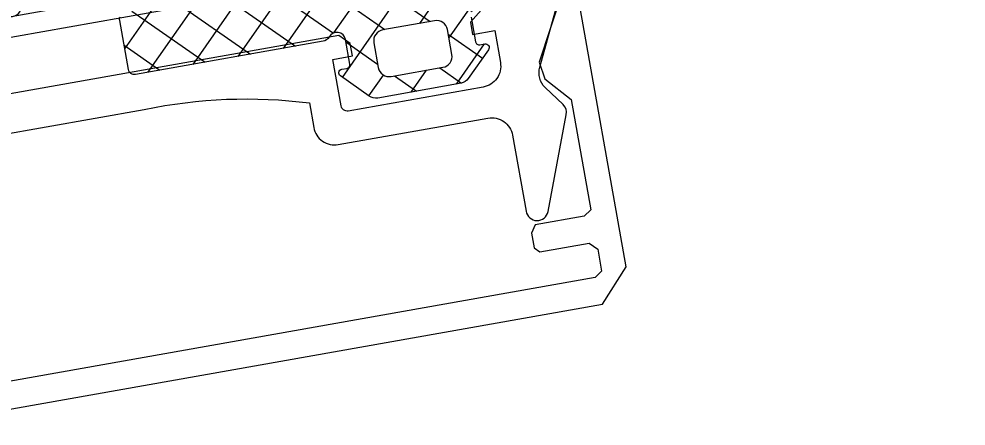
# Model space of a CAD drawing. Header units: millimetres. Extents: x 0 to 627661, y -95767 to 300888.
# Drawn here: x 508915.04 to 508961.38, y 25926.86 to 25946.78 of the extents above; entities that cross this region are included whole.
import ezdxf
from ezdxf.enums import TextEntityAlignment as Align

# ---------------------------------------------------------------- set-up
doc = ezdxf.new("R2018")
doc.units = ezdxf.units.MM
for name, color, linetype, lineweight in [('АР_Маркер экспликации', 239, 'Continuous', 13), ('АР_Номер помещения', 250, 'Continuous', 9), ('АР_Перегородки витражные', 152, 'Continuous', 13), ('АР_Размеры дверей', 15, 'Continuous', 0), ('АР_Сущ Несущая стена', 250, 'Continuous', 50)]:
    doc.layers.add(name, color=color, linetype=linetype, lineweight=lineweight)
doc.layers.add('АР_Названия помещений', color=124, linetype='Continuous', lineweight=5, plot=False)
doc.layers.add('АР_Помещения_площадь', color=19, linetype='Continuous', lineweight=9, plot=False)
doc.layers.get('АР_Размеры дверей').off()
doc.styles.add('ISOCPEUR', font='', dxfattribs={"height": 250})
doc.styles.get("Standard").update_dxf_attribs({"font": 'GOST.TTF'})
doc.styles.get('ISOCPEUR').set_extended_font_data('ISOCPEUR', italic=True)

# ---------------------------------------------------------------- blocks, each defined once
blk = doc.blocks.new('*U236')
at = {"color": 7, "style": 'ISOCPEUR', "width": 0.7, "flags": 1}
blk.add_attdef('КАТЕГОРИЯ', (-499.1655280450395, -2092.186355050572), '', height=250, dxfattribs=at)
at = {"layer": 'АР_Номер помещения', "color": 7, "style": 'ISOCPEUR', "width": 0.7}
blk.add_attdef('НОМЕР_ПОМЕЩЕНИЯ', text='', height=300, dxfattribs=at).set_placement((-13874.50037348172, 6637.551507674349), align=Align.MIDDLE_CENTER)
at = {"layer": 'АР_Помещения_площадь', "color": 7, "lineweight": 30, "width": 0.7, "flags": 104}
blk.add_attdef('ИМЯ_ПОМЕЩЕНИЯ', text='', height=100, dxfattribs=at).set_placement((157.6277002443094, 1217.141369806137), align=Align.MIDDLE_CENTER)
at = {"layer": 'АР_Помещения_площадь', "color": 7, "style": 'ISOCPEUR', "width": 0.7}
blk.add_attdef('ПЛОЩАДЬ_ПОМЕЩЕНИЯ', text='', height=200, dxfattribs=at).set_placement((-12654.58206475799, 407.6715906363952), align=Align.MIDDLE_RIGHT)
blk = doc.blocks.new('*U234')
at = {"color": 7, "style": 'ISOCPEUR', "width": 0.7, "flags": 1}
blk.add_attdef('КАТЕГОРИЯ', (-499.1655280450395, -2092.186355050572), '', height=250, dxfattribs=at)
at = {"layer": 'АР_Номер помещения', "color": 7, "style": 'ISOCPEUR', "width": 0.7}
blk.add_attdef('НОМЕР_ПОМЕЩЕНИЯ', text='', height=300, dxfattribs=at).set_placement((-17424.90121621726, 1870.773010053819), align=Align.MIDDLE_CENTER)
at = {"layer": 'АР_Помещения_площадь', "color": 7, "lineweight": 30, "width": 0.7, "flags": 104}
blk.add_attdef('ИМЯ_ПОМЕЩЕНИЯ', text='', height=100, dxfattribs=at).set_placement((157.6277002443094, 1217.141369806137), align=Align.MIDDLE_CENTER)
at = {"layer": 'АР_Помещения_площадь', "color": 7, "style": 'ISOCPEUR', "width": 0.7}
blk.add_attdef('ПЛОЩАДЬ_ПОМЕЩЕНИЯ', text='', height=200, dxfattribs=at).set_placement((-12452.81125144796, 399.3563217389146), align=Align.MIDDLE_RIGHT)
blk = doc.blocks.new('стойка витр.')
h = blk.add_hatch()
h.set_pattern_fill('ANSI37', scale=0.5, angle=-69.23283665521843)
h.set_pattern_definition([(335.7671633447816, (-69115.91679156918, 318510.7132420751), (0.6515825639889636, 1.447617495164233), []), (65.76716334478155, (-69115.91679156918, 318510.7132420751), (-1.447617495164233, 0.6515825639889636), [])])
edge = h.paths.add_edge_path()
edge.add_arc((-61.4231846681505, -46.18171078326122), 0.5487303657935584, 155.7657062155241, 200.7671633447816)
edge.add_line((-61.92355794899049, -45.95647403381008), (-61.2158101547102, -44.38418138318229))
edge.add_arc((-61.04906058835331, -44.45924160668073), 0.1828645893715156, 20.76716334478156, 155.7657062155241)
edge.add_line((-60.87807688978501, -44.39440310015198), (-60.79158864807687, -44.62247867199039))
edge.add_arc((-60.62063568932354, -44.55765182228788), 0.1828317201998032, 200.7671633447816, 290.7671633447816)
edge.add_line((-60.55580883962102, -44.72860478100483), (-59.41573388126562, -44.29627843504568))
edge.add_arc((-59.56703588945675, -43.89728440591716), 0.4267183308264255, -69.23283665521843, 72.29363907948373)
edge.add_arc((-59.30747769982554, -43.08429274379887), 0.4267017864716978, 200.7671633447816, 252.293639079486)
edge.add_line((-59.70645626049372, -43.23558888620755), (-63.00984306025202, -34.52432573194528))
edge.add_arc((-62.72490235927398, -34.41627373836673), 0.3047399585219917, 110.7671633447816, 200.7671633447816)
edge.add_line((-62.83295435277978, -34.13133303751965), (-60.55276270053582, -33.26666451912024))
edge.add_arc((-60.44481104638544, -33.55134061801073), 0.3044569814295733, 76.40287424864536, 110.7671633447816)
edge.add_line((-60.3732352333609, -33.25541671472456), (-60.07017099490622, -33.59351893464918))
edge.add_arc((-108.2133039044274, -55.86215009907028), 53.04387976268197, 16.71140087810911, 24.82292581145404)
edge.add_line((-57.40971669906867, -40.60932389061054), (-57.92081016927841, -41.32469074693654))
edge.add_arc((-57.67080742027611, -41.49902445886983), 0.304784542952794, 145.110888314415, 256.4234383751481)
edge.add_line((-57.74235391136608, -41.79529244099831), (-56.88543317024596, -41.99189640294935))
edge.add_arc((-56.95697966133594, -42.28816438507783), 0.304784542952794, -34.8891116855724, 76.4234383751481)
edge.add_line((-56.70697691233363, -42.46249809701112), (-57.17481998566655, -43.29191928954242))
edge.add_arc((-56.92481723669334, -43.46625300146843), 0.304784542952794, 145.1108883144276, 256.4234383751481)
edge.add_line((-56.99636372778332, -43.76252098359691), (-56.1394429866632, -43.95912494554796))
edge.add_arc((-56.21098947775317, -44.25539292764006), 0.3047845429175452, -34.88911168634446, 76.4234383742182)
edge.add_line((-55.96098672877997, -44.42972663955879), (-56.47208019898972, -45.14509349588479))
edge.add_arc((-56.22207744998741, -45.31942720781808), 0.304784542952794, 145.110888314415, 256.4234383752311)
edge.add_line((-56.29362394107739, -45.61569518994656), (-55.43668121195515, -45.81235713578644))
edge.add_arc((-55.50822770304512, -46.10862511790765), 0.3047845429466369, -34.88911168643649, 76.42343837776687)
edge.add_line((-55.25822495407192, -46.28295882984094), (-55.76931842428166, -46.99832568616694))
edge.add_arc((-55.51931567527936, -47.17265939811477), 0.3047845429466368, 145.1108883110316, 256.4234383751786)
edge.add_line((-55.59086216636933, -47.46892738023598), (-54.69071301640361, -47.77952769444528))
edge.add_arc((-54.76225950749358, -48.07579567657376), 0.304784542952794, -34.88911168566796, 76.42343837513553)
edge.add_line((-54.51225675849128, -48.25012938850705), (-55.0233282406989, -48.96555422872189))
edge.add_arc((-54.7733254917257, -49.13988794066245), 0.3047845429466368, 145.1108883109486, 256.4234383751578)
edge.add_line((-54.84487198281568, -49.43615592278366), (-53.98795124169555, -49.6327598847347))
edge.add_arc((-54.05949773284374, -49.92902786688501), 0.3047845429818857, -34.88911169317796, 76.42343837111807)
edge.add_line((-53.80949498384143, -50.10336157886923), (-54.32058845405118, -50.81872843519523))
edge.add_arc((-54.07058570504887, -50.99306214712851), 0.3047845429527939, 145.110888314415, 256.4234383750821)
edge.add_line((-54.14213219613885, -51.289330129257), (-53.29055360303028, -51.47184183257195))
edge.add_arc((-53.362076024001, -51.76811134383752), 0.3047803799531579, -43.67508993618791, 76.42790436632716)
edge.add_line((-53.141638296569, -51.97858292939782), (-53.80995652789716, -52.62318184232572))
edge.add_arc((-53.58948976171087, -52.83365406201483), 0.304801821276656, 136.3285933989482, 262.747126980386)
edge.add_arc((-54.63612651554286, -61.05759711530845), 7.985474883734515, 59.5860415328172, 82.74712698038475)
edge.add_arc((-50.74783774605021, -54.43386708250182), 0.3048115604497932, 253.2910110232634, 419.5860415328165)
edge.add_arc((-52.57053616183111, -60.50577614369104), 6.03477116777137, 73.29101102326332, 110.7671633447816)
edge.add_line((-54.71029190413537, -54.86308986830409), (-54.82445022999309, -54.90637969896488))
edge.add_arc((-54.97574411131791, -54.50740710097307), 0.4266954176128115, 200.7671633447816, 290.7671633447816)
edge.add_line((-55.37471671431558, -54.65870098416781), (-56.71485841512913, -51.12465313347639))
edge.add_arc((-56.31587985443184, -50.97335699107498), 0.4267017864716978, 149.2366398299847, 200.7671633447816)
edge.add_arc((-57.04912318740389, -50.53689152278093), 0.4266140358978636, -30.76336017001563, 40.01429570365114)
edge.add_arc((-57.04924751253566, -50.53686138928606), 0.4266898917694475, 40.00046259028549, 110.7671633447816)
edge.add_line((-57.20053943697712, -50.13789395169442), (-58.34061702035251, -50.57022129308461))
edge.add_arc((-58.27579017065, -50.74117425180884), 0.1828317201998032, 110.7671633447816, 200.7671633447816)
edge.add_line((-58.44674312937423, -50.80600110151136), (-58.36025488766609, -51.03407667334977))
edge.add_arc((-58.5312385862635, -51.09891517987853), 0.1828645893715156, 245.768620474039, 380.7671633447816)
edge.add_line((-58.60629032819998, -51.26566856380668), (-60.17861897521652, -50.55800074261788))
edge.add_arc((-59.95340767674497, -50.05761600615369), 0.5487303657759914, 200.7671633447816, 245.768620474038)
edge.add_line((-60.46648650063435, -50.25217996134597), (-61.93626349206897, -46.37627473846078))
edge = h.paths.add_edge_path(flags=16)
edge.add_arc((-59.3589242202288, -49.0410722918532), 0.5414973949664272, 200.7671633447816, 290.7671633447816)
edge.add_line((-60.77816753828665, -46.82561758724478), (-59.8652400081919, -49.23307164497237))
edge.add_arc((-60.27185175029445, -46.63361823412561), 0.5414973949664272, 110.7671633447816, 200.7671633447816)
edge.add_line((-59.31039323387085, -45.68990118378861), (-60.46385110344272, -46.12730244614795))
edge.add_arc((-59.11839388072258, -46.19621697176626), 0.5414973949664272, 20.76716334478156, 110.7671633447816)
edge.add_line((-57.69915056266473, -48.4116716763674), (-58.61207809275948, -46.00421761863981))
edge.add_arc((-58.20546635065693, -48.60367102949385), 0.5414973949664272, -69.23283665521843, 20.76716334478156)
edge.add_line((-59.16692486710963, -49.54738807983085), (-58.01346699753776, -49.10998681747151))
at = {"lineweight": 0, "ltscale": 100, "transparency": 33554687}
blk.add_lwpolyline([(-91.4479567084054, -1.960141251613095), (-69.79711318280897, -59.05493725829001), (-67.79633972485317, -59.86096016635565), (-55.14222276612418, -55.06240889040782), (-55.17360051473952, -54.29197395897063), (-58.74284135404741, -53.81994964957266), (-59.49761640312499, -54.23655585793313), (-60.24856024209294, -55.69488708899735), (-65.37859903858043, -57.64024244590109), (-65.73629895772319, -57.38465222291416), (-66.6008891230158, -55.10466719327087), (-67.02936398953898, -55.00637070929224), (-67.71337109521846, -55.26575215648336), (-67.85490698204376, -55.58020167878567), (-66.99031681675115, -57.86018670842168), (-67.20262765098596, -58.33192996972502), (-68.22862381348386, -58.72099664351117), (-68.58632373265573, -58.46540642052423), (-90.15068845250062, -1.598661102303595)], dxfattribs=at)
for points in [[(-68.06674346281216, -26.13747383952432), (-64.60831683766446, -35.257587909633, -0.08279896819570452), (-62.79196445917478, -43.13942544953898), (-63.93198596592993, -43.57173152618634, 0.4143260923033303), (-64.53356650879141, -44.90831919242919), (-61.89652362803463, -51.86238660132221, -0.4143260923197836), (-62.49810417322442, -53.19897426147509), (-66.03213605380733, -54.539109906269, 0.8270430078467679), (-65.84594417811604, -55.60071914693981), (-61.02268547978019, -55.59720897083025, 0.2496293600316565), (-60.5639567229955, -55.36182965500484), (-59.91132736596046, -54.3320132763838, -0.2673491356416615), (-58.97583718542592, -53.89078178507043), (-55.8782996214868, -54.15051325823879, 0.5512236456822476)], [(-56.77889371593483, -50.54659564225585), (-57.45105016132584, -50.14953851031169), (-58.02103192274808, -50.36568055463431), (-57.63195425496087, -51.39170570910937), (-59.11396481856355, -51.95369701235177, -0.4143260923197838), (-60.45053247085889, -51.35207201584126), (-62.82818291042349, -45.08204070453939, -0.414362099391309), (-62.65124893639586, -44.68894855178223), (-60.48523126714281, -43.867575801356), (-60.13938200823031, -44.77960460352188), (-59.56940024680807, -44.56346255919925), (-59.28629948117305, -43.93455252060812), (-73.55412178576807, -6.30930235532287)], [(-33.2204523376422, -7.186144611914642), (-64.21182667926769, -18.93829823563283, 0.4143255057077639), (-64.53033920991584, -19.64587643784762), (-64.05480472955969, -20.89989428329136, 0.410627156480438), (-63.35370618529851, -21.2207818566676), (-62.72021259606117, -20.98055557451153, 0.4925517741577297), (-62.57218080674647, -20.68314875576471), (-62.75156135272118, -20.21010964907327, -0.4411110715409258), (-62.61002546586678, -19.89566012677096), (-60.83807044223067, -19.28752400128724, -0.2080566110632873), (-59.94503853938659, -19.40384657128016, -1.575399656426527e-05), (-56.87977393603069, -20.78551547546522, -0.4398191101055806), (-56.36006749374792, -22.15601788895583, -1.575399656426528e-05), (-57.73845635901671, -25.2227588602982, -0.2080566110632873), (-58.32981322327396, -25.9019745689875), (-60.05946139091975, -26.62167684709857, -0.4411110715409258), (-60.37391091321479, -26.48014096025872), (-60.5532914591895, -26.00710185356729, 0.4925517741577297), (-60.86130306290579, -25.88263065828505), (-61.49479665214312, -26.12285694043385, 0.410627156480438), (-61.80683951149695, -26.82793655114801), (-61.3313050311408, -28.08195439658448, 0.4143255057077639), (-60.62370682114852, -28.40042247599195), (-29.6323624739598, -16.64818975485105, 0.5239329190821609)]]:
    blk.add_lwpolyline(points, format="xyb", dxfattribs=at)
blk.add_lwpolyline([(-72.91737339223619, -0.2793946658493951), (-54.81141330953687, -48.02608389785019), (-53.89938450735644, -47.68023463893769), (-72.00534459005576, 0.06645459306309931)], close=True)
at = {"color": 7, "lineweight": 0, "ltscale": 100, "transparency": 33554687}
blk.add_lwpolyline([(-57.20057019143132, -50.1379056140504), (-58.34056270623114, -50.57020069668943, 0.4143996870833266), (-58.44672253300087, -50.80605541561818), (-58.36026571528055, -51.03404812018562, -0.6683385997492722), (-58.60634048073553, -51.26564599134144), (-60.17864607612137, -50.55798854513705, -0.1988829373258806), (-60.46647005763953, -50.25222332264093), (-61.93627993503469, -46.37623137718037, -0.1988829373551211), (-61.92357014780282, -45.95650113405281), (-61.21583272970747, -44.38423153456097, -0.6683385997492723), (-60.87806606217055, -44.39443165331613), (-60.79160924445023, -44.62242435788357, 0.4143996870833266), (-60.55575452549965, -44.72858418460964), (-59.41576201069984, -44.29628910197061, 0.7102015621310012), (-59.43724861560622, -43.49078250258754, -0.2286961432583318), (-59.70645598293049, -43.23558961817616), (-63.00981577733182, -34.52439767894975, -0.414362099440266), (-62.83288180333329, -34.13130552614166), (-60.55286778177833, -33.26670436685527, -0.1511707915363169), (-60.3732352333609, -33.25541671472456)], format="xyb", dxfattribs=at)
at = {"color": 7}
blk.add_lwpolyline([(-57.69915056266473, -48.4116716763674), (-58.61207809275948, -46.00421761863981, 0.414213562373095), (-59.31039323387085, -45.68990118378861), (-60.46385110341362, -46.12730244614795, 0.414213562373095), (-60.77816753828665, -46.82561758724478), (-59.8652400081919, -49.23307164497237, 0.414213562373095), (-59.16692486710963, -49.54738807983085), (-58.01346699753776, -49.10998681747151, 0.414213562373095)], format="xyb", close=True, dxfattribs=at)
blk = doc.blocks.new('A$Cf7573d2c')
at = {"layer": 'АР_Перегородки витражные', "rotation": 80.28340479355269}
blk.add_blockref('стойка витр.', (29.17858439369593, -60.01344902928395), dxfattribs=at)
blk = doc.blocks.new('A$Ceb335dd1')
at = {"color": 241, "ltscale": 100, "true_color": 0xf7abae}
blk.add_blockref('A$Cf7573d2c', (-1134.886042496091, -175.8273236685572), dxfattribs=at)
blk = doc.blocks.new('A$Cec9b444d')
at = {"ltscale": 100, "rotation": 359}
blk.add_blockref('A$Ceb335dd1', (-1268.561067355244, -6413.675617825051), dxfattribs=at)

msp = doc.modelspace()

# ---------------------------------------------------------------- linework, layer by layer
at = {"layer": 'АР_Сущ Несущая стена', "lineweight": 9, "ltscale": 100}
msp.add_arc((508396.4951919873, 35535.50656672886), 9778.654617052323, 272.592547965165, 356.6353913737777, dxfattribs=at)

# ---------------------------------------------------------------- block references
at = {"layer": 'АР_Маркер экспликации', "lineweight": 9}
ref = msp.add_blockref('*U236', (505402.8945301373, 26923.32168011153), dxfattribs=at)
lines = msp.add_mtext('\\W0.8000;Кабинет материальной технологии тип 2', dxfattribs={"layer": 'АР_Названия помещений', "insert": (491568.6405320148, 31731.06261273254), "char_height": 4891.955515703914, "width": 926.9399707174232, "attachment_point": 1})
ref.add_attrib('ИМЯ_ПОМЕЩЕНИЯ', '', (491568.6405320148, 31731.06261273254), dxfattribs={"flags": 104}).embed_mtext(lines)
ref = msp.add_blockref('*U234', (517358.3913284831, 26498.74894516518), dxfattribs=at)
lines = msp.add_mtext('\\W0.8000;Артистическая', dxfattribs={"layer": 'АР_Названия помещений', "insert": (502440.1483669964, 27068.08265267023), "char_height": 1576.782207337004, "width": 926.9399707174232, "attachment_point": 1})
ref.add_attrib('ИМЯ_ПОМЕЩЕНИЯ', '', (502440.1483669964, 27068.08265267023), dxfattribs={"flags": 104}).embed_mtext(lines)
at = {"layer": 'АР_Размеры дверей', "lineweight": 9, "ltscale": 100}
msp.add_blockref('A$Cec9b444d', (511276.7549864172, 32642.57514799955), dxfattribs=at)

doc.saveas('drawing.dxf')
